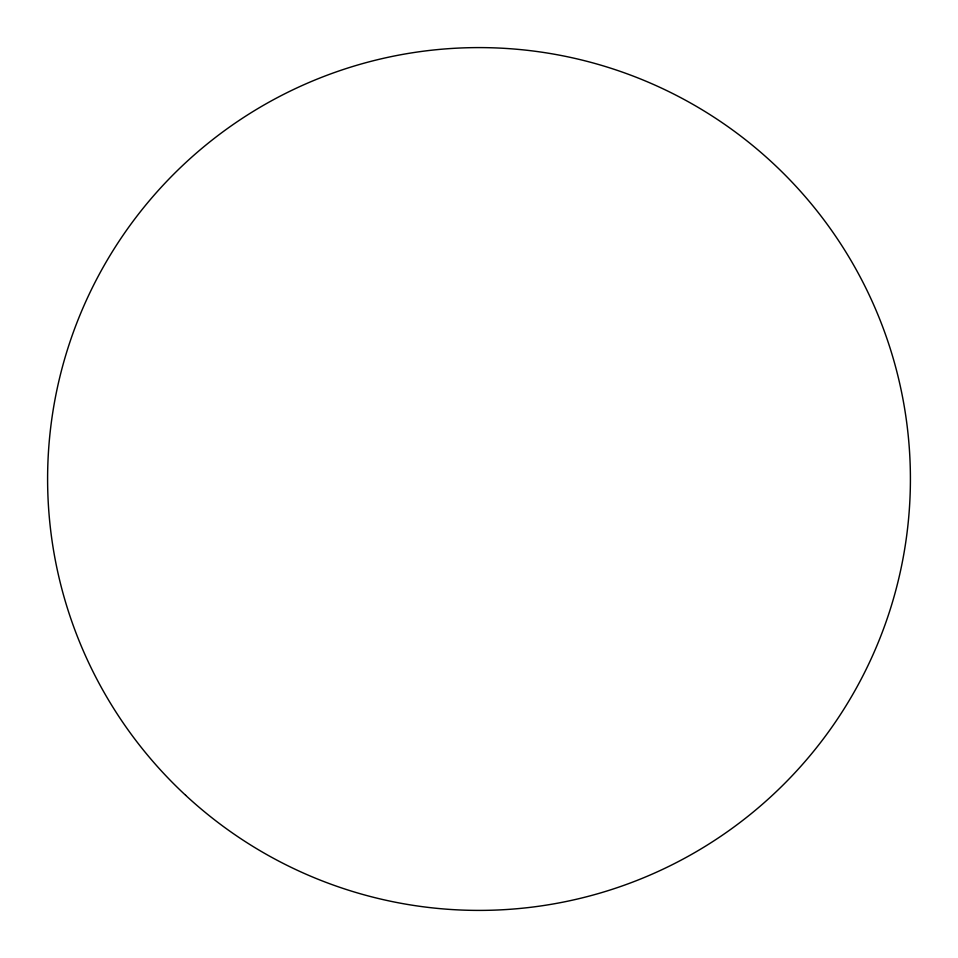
<?xml version="1.0" encoding="UTF-8"?>
<svg xmlns="http://www.w3.org/2000/svg" width="958" height="958" viewBox="0 0 958 958"><rect width="100%" height="100%" fill="white"/><g stroke="black" fill="none" stroke-linecap="round" stroke-linejoin="round"><path stroke-width="1.44" d="M185.601 795.26A431.399 431.399 0 0 0 899.598 574.968A431.399 431.399 0 0 0 351.814 66.773A431.399 431.399 0 0 0 185.601 795.26"/></g></svg>
